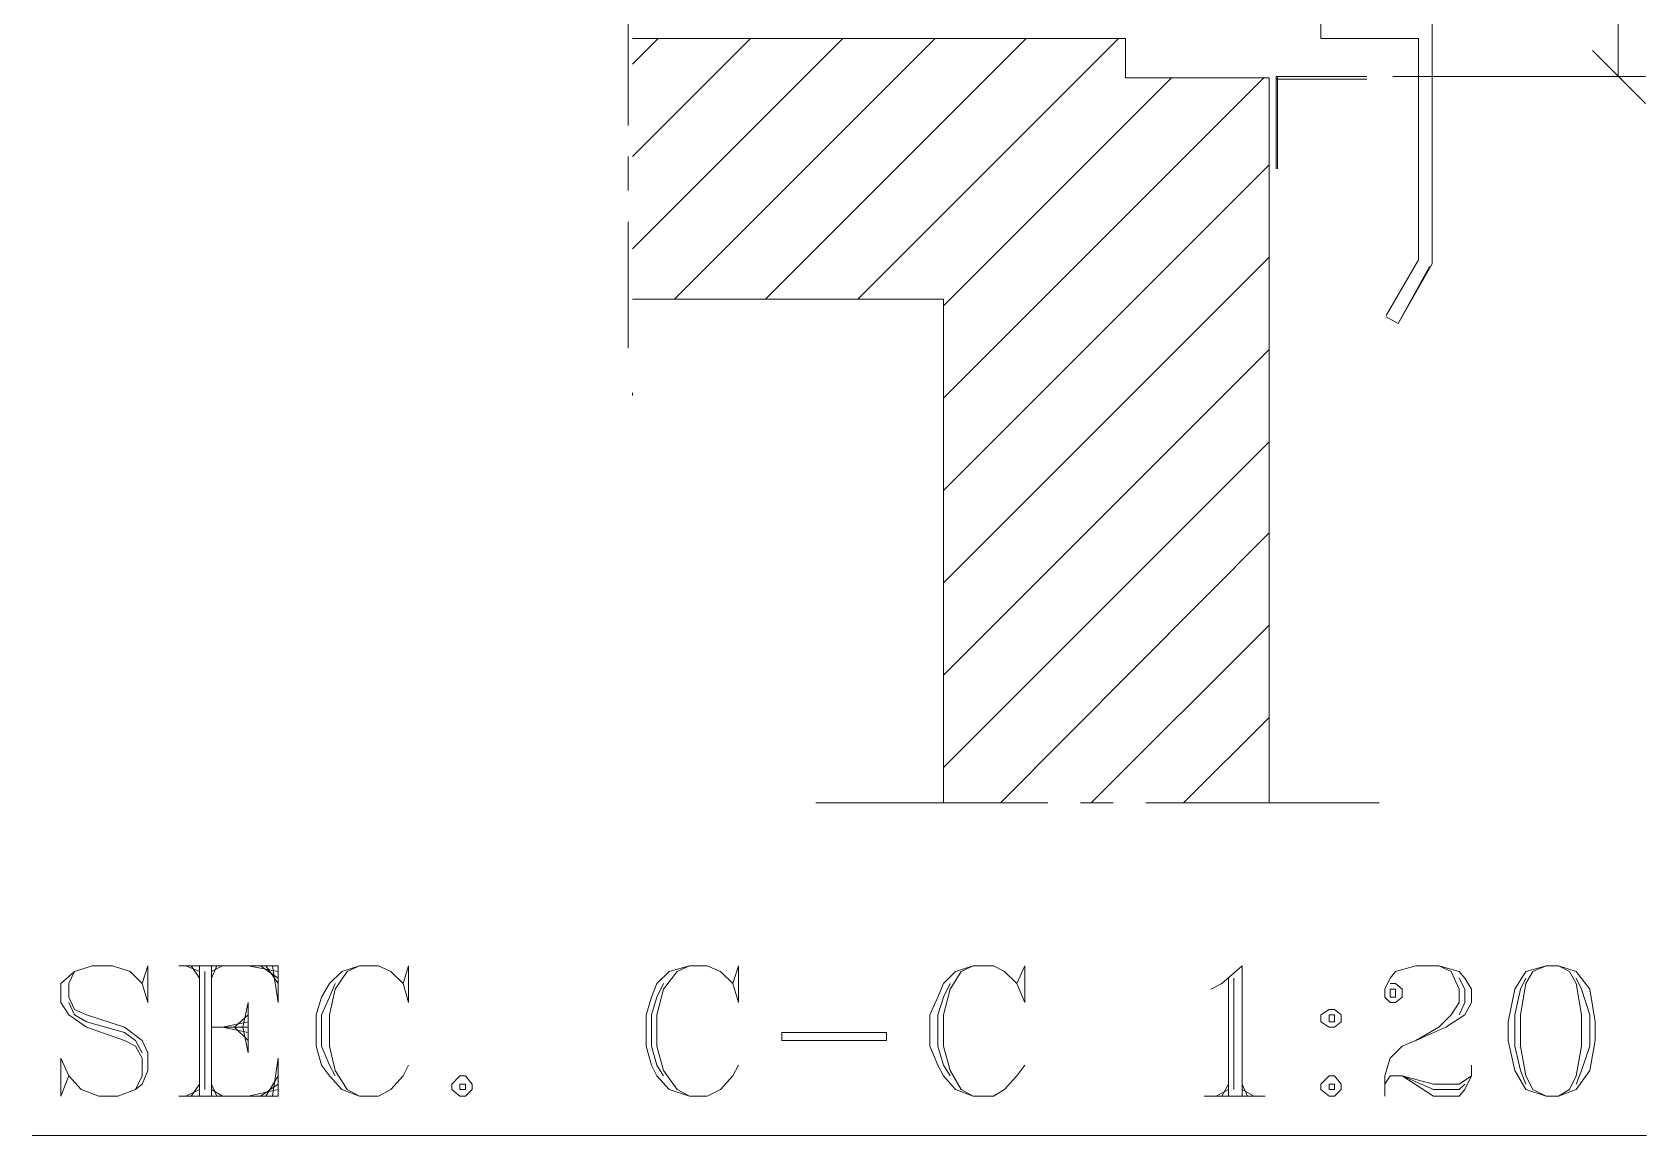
# Model space of a CAD drawing. Header units: inches. Extents: x 8 to 8872, y 4 to 3898.
# Drawn here: x 2003 to 3241, y 4 to 850 of the extents above; entities that cross this region are included whole.
import ezdxf

# ---------------------------------------------------------------- set-up
doc = ezdxf.new("R2010")
doc.units = ezdxf.units.IN
doc.header["$MEASUREMENT"] = 0

msp = doc.modelspace()

# ---------------------------------------------------------------- linework, layer by layer
at = {"color": 7, "linetype": 'Continuous', "lineweight": 20, "transparency": 33554666, "elevation": -137}
for points in [[(2991, 845), (2991, 2890.2), (2991, 2890.2)], [(2991, 845), (2991, 2890.2), (2991, 2890.2)], [(3219.1, 815.8), (3219.1, 874.1), (3219.1, 1052.2)], [(3219.1, 815.8), (3219.1, 874.1), (3219.1, 1052.2)], [(2459.9, 875.2), (2459.9, 778.3), (2459.9, 778.3)], [(2459.9, 875.2), (2459.9, 778.3), (2459.9, 778.3)], [(3076.4, 672.1), (3076.4, 874.1), (3056.6, 874.1), (3046.2, 874.1)], [(3076.4, 672.1), (3076.4, 874.1), (3056.6, 874.1), (3046.2, 874.1)], [(2463.1, 825.2), (2482.8, 845), (2482.8, 845)], [(2463.1, 754.4), (2553.7, 845), (2553.7, 845)], [(2463.1, 683.6), (2624.5, 845), (2624.5, 845)], [(2463.1, 845), (2841.1, 845), (2841.1, 845)], [(2463.1, 825.2), (2482.8, 845), (2482.8, 845)], [(2463.1, 754.4), (2553.7, 845), (2553.7, 845)], [(2463.1, 683.6), (2624.5, 845), (2624.5, 845)], [(2463.1, 845), (2841.1, 845), (2841.1, 845)], [(2495.3, 645), (2695.3, 845), (2695.3, 845)], [(2495.3, 645), (2695.3, 845), (2695.3, 845)], [(2565.1, 645), (2765, 845), (2765, 845)], [(2565.1, 645), (2765, 845), (2765, 845)], [(2635.9, 645), (2835.9, 845), (2835.9, 845)], [(2635.9, 645), (2835.9, 845), (2835.9, 845)], [(2841.1, 814.8), (2841.1, 845), (2841.1, 845)], [(2841.1, 814.8), (2841.1, 845), (2841.1, 845)], [(2991, 845), (3066, 845), (3066, 845)], [(2991, 845), (3066, 845), (3066, 845)], [(3066, 675.2), (3066, 845), (3066, 845)], [(3066, 675.2), (3066, 845), (3066, 845)], [(3199.3, 835.6), (3239.9, 795), (3239.9, 795)], [(3199.3, 835.6), (3239.9, 795), (3239.9, 795)], [(2701.5, 639.8), (2876.5, 814.8), (2876.5, 814.8)], [(2701.5, 569), (2947.3, 814.8), (2947.3, 814.8)], [(2701.5, 639.8), (2876.5, 814.8), (2876.5, 814.8)], [(2701.5, 569), (2947.3, 814.8), (2947.3, 814.8)], [(2841.1, 814.8), (2951.4, 814.8), (2951.4, 814.8)], [(2841.1, 814.8), (2951.4, 814.8), (2951.4, 814.8)], [(2951.4, 258.7), (2951.4, 814.8), (2951.4, 814.8)], [(2951.4, 258.7), (2951.4, 814.8), (2951.4, 814.8)], [(2956.7, 815.8), (3026.4, 815.8), (3026.4, 815.8)], [(2956.7, 745), (2956.7, 815.8), (2956.7, 815.8)], [(2956.7, 815.8), (3026.4, 815.8), (3026.4, 815.8)], [(2956.7, 745), (2956.7, 815.8), (2956.7, 815.8)], [(2956.7, 813.7), (3026.4, 813.7), (3026.4, 813.7)], [(2956.7, 813.7), (3026.4, 813.7), (3026.4, 813.7)], [(2957.7, 745), (2957.7, 815.8), (2957.7, 815.8)], [(2957.7, 745), (2957.7, 815.8), (2957.7, 815.8)], [(3046.2, 815.8), (3239.9, 815.8), (3239.9, 815.8)], [(3046.2, 815.8), (3239.9, 815.8), (3239.9, 815.8)], [(2459.9, 754.4), (2459.9, 728.3), (2459.9, 728.3)], [(2459.9, 754.4), (2459.9, 728.3), (2459.9, 728.3)], [(2701.5, 498.2), (2951.4, 748.1), (2951.4, 748.1)], [(2701.5, 498.2), (2951.4, 748.1), (2951.4, 748.1)], [(2459.9, 704.4), (2459.9, 607.5), (2459.9, 607.5)], [(2459.9, 704.4), (2459.9, 607.5), (2459.9, 607.5)], [(2701.5, 427.4), (2951.4, 677.3), (2951.4, 677.3)], [(2701.5, 427.4), (2951.4, 677.3), (2951.4, 677.3)], [(3066, 675.2), (3041, 632.5), (3041, 632.5)], [(3066, 675.2), (3041, 632.5), (3041, 632.5)], [(3074.3, 670), (3050.4, 626.3), (3041, 631.5)], [(3074.3, 670), (3050.4, 626.3), (3041, 631.5)], [(3076.4, 672.1), (3050.4, 626.3), (3050.4, 626.3)], [(3076.4, 672.1), (3050.4, 626.3), (3050.4, 626.3)], [(2463.1, 645), (2701.5, 645), (2701.5, 258.7)], [(2463.1, 645), (2701.5, 645), (2701.5, 258.7)], [(2701.5, 356.6), (2951.4, 606.5), (2951.4, 606.5)], [(2701.5, 356.6), (2951.4, 606.5), (2951.4, 606.5)], [(2463.1, 573.2), (2463.1, 571.1), (2463.1, 571.1)], [(2463.1, 573.2), (2463.1, 571.1), (2463.1, 571.1)], [(2701.5, 285.8), (2951.4, 535.7), (2951.4, 535.7)], [(2701.5, 285.8), (2951.4, 535.7), (2951.4, 535.7)], [(2745.3, 258.7), (2951.4, 465.9), (2951.4, 465.9)], [(2745.3, 258.7), (2951.4, 465.9), (2951.4, 465.9)], [(2815, 258.7), (2951.4, 395.1), (2951.4, 395.1)], [(2815, 258.7), (2951.4, 395.1), (2951.4, 395.1)], [(2885.8, 258.7), (2951.4, 324.3), (2951.4, 324.3)], [(2885.8, 258.7), (2951.4, 324.3), (2951.4, 324.3)], [(2603.6, 258.7), (2781.7, 258.7), (2781.7, 258.7)], [(2603.6, 258.7), (2781.7, 258.7), (2781.7, 258.7)], [(2806.7, 258.7), (2831.7, 258.7), (2831.7, 258.7)], [(2806.7, 258.7), (2831.7, 258.7), (2831.7, 258.7)], [(2856.7, 258.7), (3035.8, 258.7), (3035.8, 258.7)], [(2856.7, 258.7), (3035.8, 258.7), (3035.8, 258.7)], [(2087.1, 120.2), (2091.3, 133.7), (2091.3, 105.6), (2087.1, 120.2), (2077.8, 129.6), (2064.2, 133.7), (2048.6, 133.7), (2035.1, 129.6), (2024.7, 120.2), (2024.7, 105.6), (2030.9, 96.2), (2044.4, 86.9), (2073.6, 76.5), (2081.9, 72.3), (2087.1, 62.9), (2087.1, 49.4), (2081.9, 39)], [(2087.1, 120.2), (2091.3, 133.7), (2091.3, 105.6), (2087.1, 120.2), (2077.8, 129.6), (2064.2, 133.7), (2048.6, 133.7), (2035.1, 129.6), (2024.7, 120.2), (2024.7, 105.6), (2030.9, 96.2), (2044.4, 86.9), (2073.6, 76.5), (2081.9, 72.3), (2087.1, 62.9), (2087.1, 49.4), (2081.9, 39)], [(2035.1, 129.6), (2030.9, 120.2), (2030.9, 109.8), (2035.1, 100.4), (2044.4, 96.2), (2073.6, 86.9), (2087.1, 76.5), (2091.3, 67.1), (2091.3, 53.5), (2087.1, 43.1), (2081.9, 39), (2068.4, 33.8), (2053.8, 33.8), (2040.3, 39), (2030.9, 49.4), (2024.7, 62.9), (2024.7, 33.8), (2030.9, 49.4)], [(2035.1, 129.6), (2030.9, 120.2), (2030.9, 109.8), (2035.1, 100.4), (2044.4, 96.2), (2073.6, 86.9), (2087.1, 76.5), (2091.3, 67.1), (2091.3, 53.5), (2087.1, 43.1), (2081.9, 39), (2068.4, 33.8), (2053.8, 33.8), (2040.3, 39), (2030.9, 49.4), (2024.7, 62.9), (2024.7, 33.8), (2030.9, 49.4)], [(2115.3, 133.7), (2191.3, 133.7), (2191.3, 105.6)], [(2115.3, 133.7), (2191.3, 133.7), (2191.3, 105.6)], [(2120.5, 133.7), (2130.9, 129.6), (2130.9, 129.6)], [(2120.5, 133.7), (2130.9, 129.6), (2130.9, 129.6)], [(2124.6, 133.7), (2130.9, 124.4), (2130.9, 124.4)], [(2124.6, 133.7), (2130.9, 124.4), (2130.9, 124.4)], [(2130.9, 133.7), (2130.9, 33.8), (2130.9, 33.8)], [(2130.9, 133.7), (2130.9, 33.8), (2130.9, 33.8)], [(2135, 129.6), (2135, 39), (2135, 39)], [(2135, 129.6), (2135, 39), (2135, 39)], [(2140.2, 133.7), (2140.2, 33.8), (2140.2, 33.8)], [(2144.4, 133.7), (2140.2, 124.4), (2140.2, 124.4)], [(2148.6, 133.7), (2140.2, 129.6), (2140.2, 129.6)], [(2140.2, 133.7), (2140.2, 33.8), (2140.2, 33.8)], [(2144.4, 133.7), (2140.2, 124.4), (2140.2, 124.4)], [(2148.6, 133.7), (2140.2, 129.6), (2140.2, 129.6)], [(2168.4, 133.7), (2191.3, 129.6), (2191.3, 129.6)], [(2168.4, 133.7), (2191.3, 129.6), (2191.3, 129.6)], [(2177.7, 133.7), (2191.3, 124.4), (2191.3, 124.4)], [(2177.7, 133.7), (2191.3, 124.4), (2191.3, 124.4)], [(2181.9, 133.7), (2191.3, 120.2), (2191.3, 120.2)], [(2181.9, 133.7), (2191.3, 120.2), (2191.3, 120.2)], [(2187.1, 133.7), (2191.3, 105.6), (2191.3, 105.6)], [(2187.1, 133.7), (2191.3, 105.6), (2191.3, 105.6)], [(2287.1, 120.2), (2291.2, 133.7), (2291.2, 105.6), (2287.1, 120.2), (2277.7, 129.6), (2268.3, 133.7), (2253.8, 133.7), (2240.2, 129.6), (2230.8, 120.2), (2224.6, 109.8), (2220.4, 96.2), (2220.4, 72.3), (2224.6, 57.7), (2230.8, 49.4), (2240.2, 39), (2253.8, 33.8), (2268.3, 33.8), (2277.7, 39), (2287.1, 49.4), (2291.2, 57.7)], [(2287.1, 120.2), (2291.2, 133.7), (2291.2, 105.6), (2287.1, 120.2), (2277.7, 129.6), (2268.3, 133.7), (2253.8, 133.7), (2240.2, 129.6), (2230.8, 120.2), (2224.6, 109.8), (2220.4, 96.2), (2220.4, 72.3), (2224.6, 57.7), (2230.8, 49.4), (2240.2, 39), (2253.8, 33.8), (2268.3, 33.8), (2277.7, 39), (2287.1, 49.4), (2291.2, 57.7)], [(2253.8, 133.7), (2244.4, 129.6), (2235, 116), (2230.8, 96.2), (2230.8, 72.3), (2235, 53.5), (2244.4, 39), (2253.8, 33.8)], [(2253.8, 133.7), (2244.4, 129.6), (2235, 116), (2230.8, 96.2), (2230.8, 72.3), (2235, 53.5), (2244.4, 39), (2253.8, 33.8)], [(2540.1, 120.2), (2544.3, 133.7), (2544.3, 105.6), (2540.1, 120.2), (2530.7, 129.6), (2520.3, 133.7), (2506.8, 133.7), (2491.2, 129.6), (2481.8, 120.2), (2477.6, 109.8), (2473.5, 96.2), (2473.5, 72.3), (2477.6, 57.7), (2481.8, 49.4), (2491.2, 39), (2506.8, 33.8), (2520.3, 33.8), (2530.7, 39), (2540.1, 49.4), (2544.3, 57.7)], [(2540.1, 120.2), (2544.3, 133.7), (2544.3, 105.6), (2540.1, 120.2), (2530.7, 129.6), (2520.3, 133.7), (2506.8, 133.7), (2491.2, 129.6), (2481.8, 120.2), (2477.6, 109.8), (2473.5, 96.2), (2473.5, 72.3), (2477.6, 57.7), (2481.8, 49.4), (2491.2, 39), (2506.8, 33.8), (2520.3, 33.8), (2530.7, 39), (2540.1, 49.4), (2544.3, 57.7)], [(2506.8, 133.7), (2497.4, 129.6), (2487, 116), (2481.8, 96.2), (2481.8, 72.3), (2487, 53.5), (2497.4, 39), (2506.8, 33.8)], [(2506.8, 133.7), (2497.4, 129.6), (2487, 116), (2481.8, 96.2), (2481.8, 72.3), (2487, 53.5), (2497.4, 39), (2506.8, 33.8)], [(2757.8, 120.2), (2764, 133.7), (2764, 105.6), (2757.8, 120.2), (2748.4, 129.6), (2740.1, 133.7), (2724.4, 133.7), (2710.9, 129.6), (2701.5, 120.2), (2697.4, 109.8), (2691.1, 96.2), (2691.1, 72.3), (2697.4, 57.7), (2701.5, 49.4), (2710.9, 39), (2724.4, 33.8), (2740.1, 33.8), (2748.4, 39), (2757.8, 49.4), (2764, 57.7)], [(2757.8, 120.2), (2764, 133.7), (2764, 105.6), (2757.8, 120.2), (2748.4, 129.6), (2740.1, 133.7), (2724.4, 133.7), (2710.9, 129.6), (2701.5, 120.2), (2697.4, 109.8), (2691.1, 96.2), (2691.1, 72.3), (2697.4, 57.7), (2701.5, 49.4), (2710.9, 39), (2724.4, 33.8), (2740.1, 33.8), (2748.4, 39), (2757.8, 49.4), (2764, 57.7)], [(2724.4, 133.7), (2715.1, 129.6), (2706.7, 116), (2701.5, 96.2), (2701.5, 72.3), (2706.7, 53.5), (2715.1, 39), (2724.4, 33.8)], [(2724.4, 133.7), (2715.1, 129.6), (2706.7, 116), (2701.5, 96.2), (2701.5, 72.3), (2706.7, 53.5), (2715.1, 39), (2724.4, 33.8)], [(2930.6, 33.8), (2930.6, 133.7), (2915, 120.2), (2906.7, 116)], [(2930.6, 33.8), (2930.6, 133.7), (2915, 120.2), (2906.7, 116)], [(2920.2, 124.4), (2920.2, 33.8), (2920.2, 33.8)], [(2920.2, 124.4), (2920.2, 33.8), (2920.2, 33.8)], [(2924.4, 124.4), (2924.4, 39), (2924.4, 39)], [(2924.4, 124.4), (2924.4, 39), (2924.4, 39)], [(3044.1, 120.2), (3048.3, 120.2), (3053.5, 116), (3053.5, 109.8), (3048.3, 105.6), (3044.1, 105.6), (3040, 109.8), (3040, 116), (3044.1, 124.4), (3048.3, 129.6), (3063.9, 133.7), (3081.6, 133.7), (3097.2, 129.6), (3101.4, 124.4), (3106.6, 116), (3106.6, 105.6), (3101.4, 96.2), (3086.8, 86.9), (3063.9, 76.5), (3053.5, 72.3), (3044.1, 62.9), (3040, 49.4), (3040, 33.8)], [(3044.1, 120.2), (3048.3, 120.2), (3053.5, 116), (3053.5, 109.8), (3048.3, 105.6), (3044.1, 105.6), (3040, 109.8), (3040, 116), (3044.1, 124.4), (3048.3, 129.6), (3063.9, 133.7), (3081.6, 133.7), (3097.2, 129.6), (3101.4, 124.4), (3106.6, 116), (3106.6, 105.6), (3101.4, 96.2), (3086.8, 86.9), (3063.9, 76.5), (3053.5, 72.3), (3044.1, 62.9), (3040, 49.4), (3040, 33.8)], [(3081.6, 133.7), (3091, 129.6), (3097.2, 116), (3097.2, 105.6), (3091, 96.2), (3081.6, 86.9), (3063.9, 76.5)], [(3081.6, 133.7), (3091, 129.6), (3097.2, 116), (3097.2, 105.6), (3091, 96.2), (3081.6, 86.9), (3063.9, 76.5)], [(3097.2, 124.4), (3101.4, 116), (3101.4, 105.6), (3097.2, 96.2)], [(3097.2, 124.4), (3101.4, 116), (3101.4, 105.6), (3097.2, 96.2)], [(3148.3, 124.4), (3144.1, 116), (3139.9, 96.2), (3139.9, 72.3), (3144.1, 53.5), (3148.3, 43.1)], [(3148.3, 124.4), (3144.1, 116), (3139.9, 96.2), (3139.9, 72.3), (3144.1, 53.5), (3148.3, 43.1)], [(3163.9, 133.7), (3153.5, 129.6), (3148.3, 120.2), (3144.1, 96.2), (3144.1, 72.3), (3148.3, 49.4), (3153.5, 39), (3163.9, 33.8)], [(3163.9, 133.7), (3153.5, 129.6), (3148.3, 120.2), (3144.1, 96.2), (3144.1, 72.3), (3148.3, 49.4), (3153.5, 39), (3163.9, 33.8)], [(3173.3, 33.8), (3181.6, 39), (3186.8, 49.4), (3191, 72.3), (3191, 96.2), (3186.8, 120.2), (3181.6, 129.6), (3173.3, 133.7)], [(3173.3, 33.8), (3181.6, 39), (3186.8, 49.4), (3191, 72.3), (3191, 96.2), (3186.8, 120.2), (3181.6, 129.6), (3173.3, 133.7)], [(3186.8, 43.1), (3191, 53.5), (3197.2, 72.3), (3197.2, 96.2), (3191, 116), (3186.8, 124.4)], [(3186.8, 43.1), (3191, 53.5), (3197.2, 72.3), (3197.2, 96.2), (3191, 116), (3186.8, 124.4)], [(2235, 120.2), (2230.8, 109.8), (2224.6, 96.2), (2224.6, 72.3), (2230.8, 57.7), (2235, 49.4)], [(2235, 120.2), (2230.8, 109.8), (2224.6, 96.2), (2224.6, 72.3), (2230.8, 57.7), (2235, 49.4)], [(2487, 120.2), (2481.8, 109.8), (2477.6, 96.2), (2477.6, 72.3), (2481.8, 57.7), (2487, 49.4)], [(2487, 120.2), (2481.8, 109.8), (2477.6, 96.2), (2477.6, 72.3), (2481.8, 57.7), (2487, 49.4)], [(2706.7, 120.2), (2701.5, 109.8), (2697.4, 96.2), (2697.4, 72.3), (2701.5, 57.7), (2706.7, 49.4)], [(2706.7, 120.2), (2701.5, 109.8), (2697.4, 96.2), (2697.4, 72.3), (2701.5, 57.7), (2706.7, 49.4)], [(2030.9, 105.6), (2035.1, 96.2), (2044.4, 91), (2073.6, 82.7), (2081.9, 76.5), (2087.1, 67.1)], [(2030.9, 105.6), (2035.1, 96.2), (2044.4, 91), (2073.6, 82.7), (2081.9, 76.5), (2087.1, 67.1)], [(2168.4, 105.6), (2164.2, 86.9), (2168.4, 67.1)], [(2168.4, 105.6), (2164.2, 86.9), (2168.4, 67.1)], [(2168.4, 105.6), (2168.4, 67.1), (2168.4, 67.1)], [(2168.4, 105.6), (2168.4, 67.1), (2168.4, 67.1)], [(2140.2, 86.9), (2168.4, 86.9), (2168.4, 86.9)], [(2140.2, 86.9), (2168.4, 86.9), (2168.4, 86.9)], [(2168.4, 91), (2148.6, 86.9), (2168.4, 82.7)], [(2168.4, 91), (2148.6, 86.9), (2168.4, 82.7)], [(2168.4, 96.2), (2157.9, 86.9), (2168.4, 76.5)], [(2168.4, 96.2), (2157.9, 86.9), (2168.4, 76.5)], [(2115.3, 33.8), (2191.3, 33.8), (2191.3, 62.9)], [(2115.3, 33.8), (2191.3, 33.8), (2191.3, 62.9)], [(2187.1, 33.8), (2191.3, 62.9), (2191.3, 62.9)], [(2187.1, 33.8), (2191.3, 62.9), (2191.3, 62.9)], [(3106.6, 57.7), (3106.6, 49.4), (3101.4, 39), (3097.2, 33.8), (3077.5, 33.8), (3053.5, 49.4), (3077.5, 39), (3097.2, 39), (3101.4, 43.1)], [(3106.6, 57.7), (3106.6, 49.4), (3101.4, 39), (3097.2, 33.8), (3077.5, 33.8), (3053.5, 49.4), (3077.5, 39), (3097.2, 39), (3101.4, 43.1)], [(2130.9, 39), (2120.5, 33.8), (2120.5, 33.8)], [(2130.9, 39), (2120.5, 33.8), (2120.5, 33.8)], [(2130.9, 43.1), (2124.6, 33.8), (2124.6, 33.8)], [(2130.9, 43.1), (2124.6, 33.8), (2124.6, 33.8)], [(2140.2, 43.1), (2144.4, 33.8), (2144.4, 33.8)], [(2140.2, 43.1), (2144.4, 33.8), (2144.4, 33.8)], [(2140.2, 39), (2148.6, 33.8), (2148.6, 33.8)], [(2140.2, 39), (2148.6, 33.8), (2148.6, 33.8)], [(2168.4, 33.8), (2191.3, 39), (2191.3, 39)], [(2168.4, 33.8), (2191.3, 39), (2191.3, 39)], [(2177.7, 33.8), (2191.3, 43.1), (2191.3, 43.1)], [(2177.7, 33.8), (2191.3, 43.1), (2191.3, 43.1)], [(2181.9, 33.8), (2191.3, 49.4), (2191.3, 49.4)], [(2181.9, 33.8), (2191.3, 49.4), (2191.3, 49.4)], [(2920.2, 39), (2910.8, 33.8), (2910.8, 33.8)], [(2920.2, 39), (2910.8, 33.8), (2910.8, 33.8)], [(2920.2, 43.1), (2915, 33.8), (2915, 33.8)], [(2920.2, 43.1), (2915, 33.8), (2915, 33.8)], [(2930.6, 43.1), (2934.8, 33.8), (2934.8, 33.8)], [(2930.6, 43.1), (2934.8, 33.8), (2934.8, 33.8)], [(2930.6, 39), (2940, 33.8), (2940, 33.8)], [(2930.6, 39), (2940, 33.8), (2940, 33.8)], [(3040, 43.1), (3044.1, 49.4), (3053.5, 49.4), (3077.5, 43.1), (3097.2, 43.1), (3106.6, 49.4)], [(3040, 43.1), (3044.1, 49.4), (3053.5, 49.4), (3077.5, 43.1), (3097.2, 43.1), (3106.6, 49.4)], [(2901.5, 33.8), (2948.3, 33.8), (2948.3, 33.8)], [(2901.5, 33.8), (2948.3, 33.8), (2948.3, 33.8)], [(2002.8, 3.6), (3240.9, 3.6), (3240.9, 3.6)], [(2002.8, 3.6), (3240.9, 3.6), (3240.9, 3.6)]]:
    msp.add_lwpolyline(points, dxfattribs=at)
for points in [[(3163.9, 133.7), (3148.3, 129.6), (3139.9, 116), (3134.7, 91), (3134.7, 76.5), (3139.9, 53.5), (3148.3, 39), (3163.9, 33.8), (3173.3, 33.8), (3186.8, 39), (3197.2, 53.5), (3201.4, 76.5), (3201.4, 91), (3197.2, 116), (3186.8, 129.6), (3173.3, 133.7)], [(3163.9, 133.7), (3148.3, 129.6), (3139.9, 116), (3134.7, 91), (3134.7, 76.5), (3139.9, 53.5), (3148.3, 39), (3163.9, 33.8), (3173.3, 33.8), (3186.8, 39), (3197.2, 53.5), (3201.4, 76.5), (3201.4, 91), (3197.2, 116), (3186.8, 129.6), (3173.3, 133.7)], [(3044.1, 116), (3044.1, 109.8), (3048.3, 109.8), (3048.3, 116)], [(3044.1, 116), (3044.1, 109.8), (3048.3, 109.8), (3048.3, 116)], [(2997.3, 100.4), (2991, 96.2), (2991, 91), (2997.3, 86.9), (3001.4, 86.9), (3006.6, 91), (3006.6, 96.2), (3001.4, 100.4)], [(2997.3, 100.4), (2991, 96.2), (2991, 91), (2997.3, 86.9), (3001.4, 86.9), (3006.6, 91), (3006.6, 96.2), (3001.4, 100.4)], [(2997.3, 96.2), (2997.3, 91), (3001.4, 91), (3001.4, 96.2)], [(2997.3, 96.2), (2997.3, 91), (3001.4, 91), (3001.4, 96.2)], [(2657.8, 76.5), (2577.6, 76.5), (2577.6, 82.7), (2657.8, 82.7)], [(2657.8, 76.5), (2577.6, 76.5), (2577.6, 82.7), (2657.8, 82.7)], [(2330.8, 49.4), (2324.6, 43.1), (2324.6, 39), (2330.8, 33.8), (2335, 33.8), (2340.2, 39), (2340.2, 43.1), (2335, 49.4)], [(2330.8, 49.4), (2324.6, 43.1), (2324.6, 39), (2330.8, 33.8), (2335, 33.8), (2340.2, 39), (2340.2, 43.1), (2335, 49.4)], [(2330.8, 43.1), (2330.8, 39), (2335, 39), (2335, 43.1)], [(2330.8, 43.1), (2330.8, 39), (2335, 39), (2335, 43.1)], [(2997.3, 49.4), (2991, 43.1), (2991, 39), (2997.3, 33.8), (3001.4, 33.8), (3006.6, 39), (3006.6, 43.1), (3001.4, 49.4)], [(2997.3, 49.4), (2991, 43.1), (2991, 39), (2997.3, 33.8), (3001.4, 33.8), (3006.6, 39), (3006.6, 43.1), (3001.4, 49.4)], [(2997.3, 43.1), (2997.3, 39), (3001.4, 39), (3001.4, 43.1)], [(2997.3, 43.1), (2997.3, 39), (3001.4, 39), (3001.4, 43.1)]]:
    msp.add_lwpolyline(points, close=True, dxfattribs=at)

doc.saveas('drawing.dxf')
